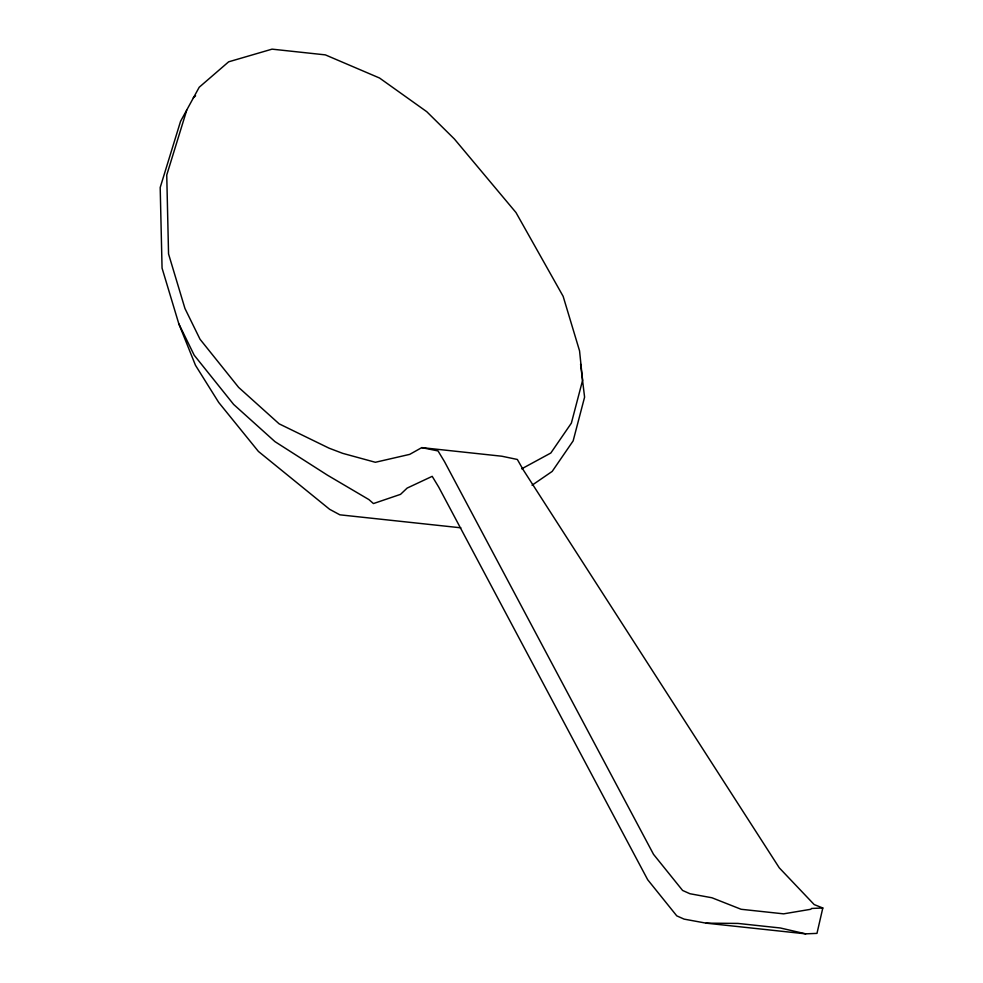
<?xml version="1.0" encoding="UTF-8"?>
<svg xmlns="http://www.w3.org/2000/svg" width="983" height="983" viewBox="0 0 983 983"><rect width="100%" height="100%" fill="white"/><g stroke="black" fill="none" stroke-linecap="round" stroke-linejoin="round"><path stroke-width="1.47" d="M186.709 110.243L166.741 175.035L168.548 253.958L184.951 308.478L200.016 339.233L238.636 387.4L279.147 423.845L329.047 448.162L342.686 453.347L375.359 462.28L409.727 454.367L421.768 447.621L501.834 456.223L517.341 459.466L523.447 470.157L779.273 867.829L814.194 904.581L822.808 907.997L816.971 933.383L805.679 933.85L706.113 923.16L684.094 919.117L676.759 915.849L647.686 879.724L438.701 487.076L432.201 476.337L407.146 488.084L400.536 494.351L373.454 503.566L368.908 499.585L327.572 475.244L274.97 441.637L233.622 404.418L194.204 355.219L178.82 323.812L162.06 268.126L160.192 187.507L180.553 121.327L199.205 87.254L228.646 61.818L272.045 49.15L325.348 54.876L379.524 78.013L426.745 111.681L454.379 138.984L515.977 212.537L563.148 296.338L579.552 350.845L582.6 380.31L571.369 423.132L550.824 453.016L521.666 468.842M193.282 97.833L195.592 95.843M532.061 485.221L552.188 471.41L573.15 440.876L584.59 397.144L580.584 364.115M706.113 923.16L737.84 923.418L780.367 927.989L805.679 933.85M822.808 907.997L811.516 908.464L810.815 909.275L783.623 913.846L741.096 909.275L711.938 897.762L689.931 893.731L682.595 890.451L653.523 854.338L444.537 461.691L438.037 450.939L421.768 447.621M460.843 527.81L339.872 514.822L329.649 509.317L258.418 451.443L218.705 402.44L195.47 365.283L178.82 323.812"/></g></svg>
